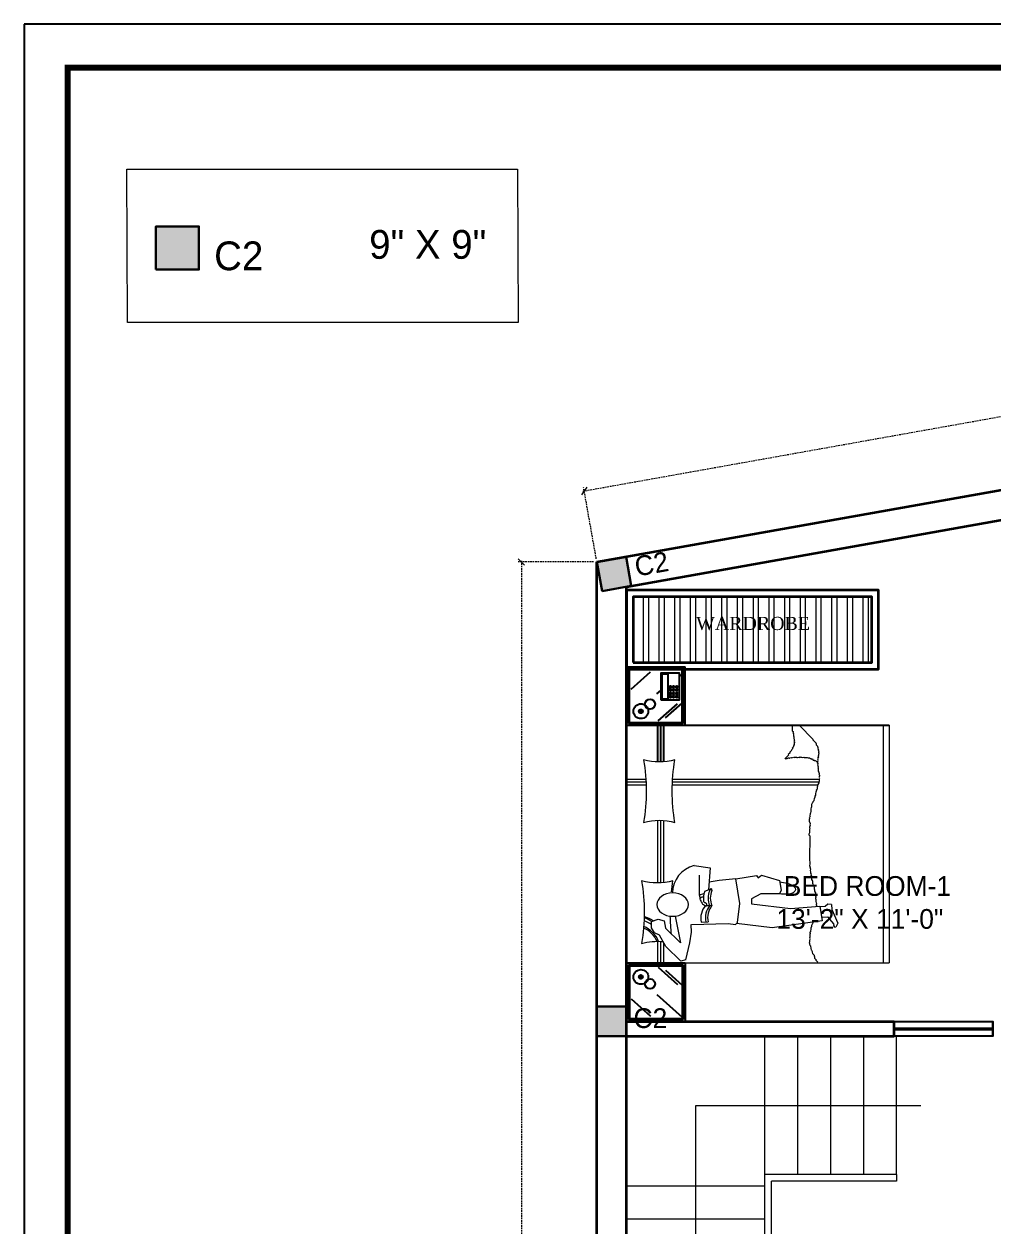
# Model space of a CAD drawing. Header units: millimetres. Extents: x -6808 to 215771, y -89660 to -16303.
# Drawn here: x 93280.7 to 93574.8, y -54042.7 to -53677.7 of the extents above; entities that cross this region are included whole.
import ezdxf

# ---------------------------------------------------------------- set-up
doc = ezdxf.new("R2010")
doc.units = ezdxf.units.MM
doc.header["$PDMODE"] = 35
doc.linetypes.add('ACAD_ISO10W100', pattern=[18, 12, -3, 0, -3])
doc.linetypes.add('DASHED', pattern=[0.75, 0.5, -0.25])
doc.layers.get('0').update_dxf_attribs({"color": 8})
for name, color, linetype, lineweight in [('A- FUR', 34, 'Continuous', 0), ('col.center', 5, 'ACAD_ISO10W100', 15), ('column', 5, 'Continuous', 30), ('dim2', 6, 'Continuous', 20), ('FURNITURE 2', 33, 'Continuous', 25), ('furnitures', 12, 'Continuous', 13), ('STAIR', 252, 'Continuous', 15), ('text', 7, 'Continuous', 25), ('wall', 7, 'Continuous', 35)]:
    doc.layers.add(name, color=color, linetype=linetype, lineweight=lineweight)
doc.layers.add('AR.furniture', color=7, linetype='Continuous', lineweight=35, true_color=0x009e9e)
doc.layers.add('furniture', color=7, linetype='Continuous', lineweight=5, true_color=0xe57b2a)
doc.layers.add('FORMAT', color=7, linetype='Continuous')
doc.layers.add('WIN', color=5, linetype='Continuous')
doc.styles.add('cdim', font='arial.ttf')
doc.styles.add('SAJ', font='eurr____.ttf')
doc.styles.get("Standard").update_dxf_attribs({"font": 'times.ttf'})
doc.dimstyles.new('SAJ', dxfattribs={"dimtxt": 5, "dimasz": 2, "dimexe": 1, "dimexo": 1, "dimgap": 0.09375, "dimtad": 0, "dimdec": 1, "dimzin": 0, "dimdsep": 46, "dimlunit": 4, "dimtxsty": 'SAJ', "dimblk": 'OBLIQUE', "dimcen": 0.125, "dimdle": 0.375, "dimadec": 0, "dimazin": 0, "dimtfac": 1, "dimtdec": 1, "dimtofl": 0, "dimtmove": 0, "dimatfit": 3, "dimldrblk": 'OBLIQUE', "dimfxl": 1, "dimtolj": 1, "dimtzin": 0, "dimlwd": 5, "dimlwe": 5, "dimarcsym": 1})

# ---------------------------------------------------------------- blocks, each defined once
blk = doc.blocks.new('_Oblique')
at = {"color": 0, "linetype": 'ByBlock', "lineweight": -2}
blk.add_line((-0.5, -0.5), (0.5, 0.5), dxfattribs=at)
blk = doc.blocks.new('*D2164')
at = {"layer": 'Defpoints', "color": 0, "transparency": 16777216}
for p in [(93454.59, -53841.1), (93431.66, -54321.1), (93454.59, -54321.1)]:
    blk.add_point(p, dxfattribs=at)
at = {"layer": 'dim2', "color": 0, "linetype": 'DASHED', "lineweight": 5, "transparency": 16777216}
for p, q in [((93453.59, -53841.1), (93430.66, -53841.1)), ((93431.66, -53840.72), (93431.66, -54072.13)), ((93431.66, -54321.47), (93431.66, -54090.07)), ((93453.59, -54321.1), (93430.66, -54321.1))]:
    blk.add_line(p, q, dxfattribs=at)
at = {"layer": 'dim2', "color": 0, "lineweight": 5, "transparency": 16777216, "xscale": 2, "yscale": 2, "zscale": 2}
for p, rotation in [((93431.66, -53841.1), 90), ((93431.66, -54321.1), 270)]:
    blk.add_blockref('_Oblique', p, dxfattribs=dict(at, rotation=rotation))
at = {"layer": 'dim2', "color": 0, "transparency": 16777216, "insert": (93431.66, -54081.1), "char_height": 12, "attachment_point": 5, "rotation": 90, "style": 'SAJ'}
blk.add_mtext("\\A1;40'", dxfattribs=at)
blk = doc.blocks.new('A$C1A9968DB')
at = {"layer": 'furniture', "ltscale": 0.5}
for p, q in [((6.88, 47.34), (7.52, 48.64)), ((7.52, 48.64), (8.85, 49.47)), ((8.85, 49.47), (10.51, 49.47)), ((10.51, 49.47), (11.12, 47.7)), ((3.85, 45.67), (0, 41.68)), ((3.85, 45.67), (6.88, 47.34)), ((8.7, 45.77), (4.85, 41.78)), ((10.65, 46.11), (8.7, 45.77)), ((11.12, 47.7), (10.65, 46.11)), ((0.3, 40.35), (0, 41.68)), ((11.92, 43.21), (4.85, 41.78)), ((0.3, 40.35), (4.88, 39.32)), ((4.88, 39.32), (7.7, 38.87)), ((7.7, 38.87), (9.68, 38.93)), ((9.68, 38.87), (9.98, 29.12)), ((10.35, 36.28), (10.42, 34.45)), ((14.76, 35.19), (14.68, 35.04)), ((14.84, 35.35), (14.76, 35.19)), ((14.99, 35.58), (14.84, 35.5)), ((14.84, 35.5), (14.84, 35.35)), ((15.07, 35.74), (14.99, 35.58)), ((15.15, 35.89), (15.07, 35.74)), ((15.3, 35.97), (15.15, 35.89)), ((15.46, 36.12), (15.3, 35.97)), ((15.3, 35.04), (15.46, 35.12)), ((15.61, 36.12), (15.46, 36.12)), ((15.46, 35.27), (15.54, 35.43)), ((15.46, 35.12), (15.46, 35.27)), ((15.54, 36.05), (15.69, 36.2)), ((15.54, 35.43), (15.69, 35.5)), ((15.69, 36.2), (15.85, 36.28)), ((15.69, 35.5), (15.81, 35.62)), ((15.85, 36.28), (16, 36.28)), ((16, 36.28), (16.31, 36.43)), ((16.31, 36.43), (16.47, 36.51)), ((16.47, 36.51), (16.62, 36.51)), ((17.56, 36.8), (16.62, 36.51)), ((16.7, 36.43), (16.66, 36.52)), ((16.86, 36.28), (16.7, 36.43)), ((16.93, 36.12), (16.86, 36.28)), ((16.93, 35.81), (16.93, 36.12)), ((17, 35.68), (16.93, 35.81)), ((22.85, 36.8), (17.56, 36.8)), ((17.59, 36.81), (17.95, 35.51)), ((18.54, 35.29), (19.19, 33.72)), ((25.34, 38.15), (24.78, 33.85)), ((14.68, 35.04), (14.68, 34.88)), ((14.68, 34.88), (14.84, 34.81)), ((14.74, 34.85), (14.72, 34.01)), ((14.72, 34.01), (14.72, 33.42)), ((14.84, 34.81), (15.15, 34.81)), ((15.15, 34.81), (15.3, 34.88)), ((15.3, 34.88), (15.3, 35.04)), ((18.71, 34.01), (19.34, 33.64)), ((19.34, 33.64), (18.71, 33.42)), ((24.78, 33.85), (18.92, 34.36)), ((21.37, 31.48), (20.95, 34.19)), ((9.98, 29.12), (9.68, 27.2)), ((21.82, 27.05), (21.37, 31.48)), ((8.8, 17.45), (10, 26.89)), ((9.68, 27.2), (10.28, 26.61)), ((10.28, 26.61), (15.31, 26.02)), ((15.31, 26.02), (21.82, 27.05)), ((21.82, 27.05), (22.71, 21.58)), ((15.16, 22.91), (13.98, 12.57)), ((16.49, 22.91), (15.16, 22.91)), ((17.82, 20.4), (16.49, 22.91)), ((17.82, 15.52), (17.82, 20.4)), ((22.85, 20.25), (21.37, 15.52)), ((22.71, 21.58), (22.11, 21.14)), ((22.11, 21.14), (22.85, 20.25)), ((10.72, 4.14), (8.8, 17.45)), ((18.86, 15.08), (17.82, 15.52)), ((21.37, 15.52), (18.86, 15.08)), ((13.98, 12.57), (14.57, 4.74)), ((14.57, 4.74), (10.72, 4.14)), ((11.67, 4.29), (11.71, 2.78)), ((14.48, 4.72), (14.56, 3.39)), ((14.56, 3.39), (15.16, 2.64)), ((10.1, 0), (9, 0.54)), ((9.89, 1.11), (9.14, 0.96)), ((11.71, 2.78), (9.89, 1.11)), ((13.73, 1.58), (10.1, 0)), ((15.05, 1.65), (13.73, 1.58)), ((15.16, 2.64), (15.13, 1.68))]:
    blk.add_line(p, q, dxfattribs=at)
blk.add_lwpolyline([(9, 0.54), (8.93, 0.92), (9.51, 1.04)], dxfattribs=at)
for centre, radius, start, end in [((18.06, 36.38), 7.5, 13.6872, 89.7043), ((11.38, 31.16), 5.23, 49.9003, 101.4337), ((11.46, 29.92), 5.23, 51.462, 101.4337), ((16.64, 31.03), 4.67, 65.9134, 100.1371), ((11.46, 29.33), 5.23, 51.462, 101.4337), ((16.71, 29.78), 4.67, 64.6865, 115.3135), ((16.71, 29.19), 4.67, 64.6865, 115.3135)]:
    blk.add_arc(centre, radius, start, end, dxfattribs=at)
at = {"layer": 'furniture', "ltscale": 0.5, "extrusion": (1.33e-14, -5.24506e-16, -1)}
blk.add_ellipse((14.99, 43.85), major_axis=(0, -4.19), ratio=0.740098, start_param=4.712389, end_param=10.995574, dxfattribs=at)
at = {"layer": 'furniture', "ltscale": 0.5, "extrusion": (1.32939e-14, -5.4405e-16, -1)}
blk.add_ellipse((19.38, 14.94), major_axis=(-0.51, -3.71), ratio=0.422098, start_param=4.512692, end_param=7.948784, dxfattribs=at)
blk = doc.blocks.new('*X398')
at = {"color": 0}
for p, q in [((221.847, 124.188), (221.861, 124.202)), ((221.847, 124.193), (221.855, 124.202)), ((221.847, 124.178), (221.857, 124.188)), ((221.847, 124.172), (221.857, 124.182)), ((221.847, 124.162), (221.857, 124.172)), ((221.847, 124.156), (221.857, 124.166)), ((221.847, 124.146), (221.857, 124.156)), ((221.847, 124.14), (221.857, 124.15)), ((221.847, 124.13), (221.857, 124.14)), ((221.847, 124.125), (221.857, 124.135)), ((221.847, 124.114), (221.857, 124.124)), ((221.847, 124.109), (221.857, 124.119)), ((221.847, 124.098), (221.857, 124.108)), ((221.847, 124.093), (221.857, 124.103)), ((221.861, 124.192), (221.871, 124.202)), ((221.867, 124.192), (221.877, 124.202)), ((221.877, 124.192), (221.887, 124.202)), ((221.883, 124.192), (221.893, 124.202)), ((221.893, 124.192), (221.903, 124.202)), ((221.898, 124.192), (221.908, 124.202)), ((221.909, 124.192), (221.919, 124.202)), ((221.914, 124.192), (221.924, 124.202)), ((221.925, 124.192), (221.935, 124.202)), ((221.93, 124.192), (221.94, 124.202)), ((221.941, 124.192), (221.951, 124.202)), ((221.946, 124.192), (221.956, 124.202)), ((221.957, 124.192), (221.967, 124.202)), ((221.962, 124.192), (221.972, 124.202)), ((221.973, 124.192), (221.983, 124.202)), ((221.978, 124.192), (221.988, 124.202)), ((221.989, 124.192), (221.999, 124.202)), ((221.994, 124.192), (222.004, 124.202)), ((222.005, 124.192), (222.015, 124.202)), ((222.01, 124.192), (222.02, 124.202)), ((222.02, 124.192), (222.03, 124.202)), ((222.026, 124.192), (222.036, 124.202)), ((222.036, 124.192), (222.046, 124.202)), ((222.042, 124.192), (222.052, 124.202)), ((222.052, 124.192), (222.062, 124.202)), ((222.058, 124.192), (222.068, 124.202)), ((222.068, 124.192), (222.078, 124.202)), ((222.073, 124.192), (222.083, 124.202)), ((222.084, 124.192), (222.094, 124.202)), ((222.089, 124.192), (222.099, 124.202)), ((222.1, 124.192), (222.11, 124.202)), ((222.105, 124.192), (222.115, 124.202)), ((222.116, 124.192), (222.126, 124.202)), ((222.121, 124.192), (222.131, 124.202)), ((222.132, 124.192), (222.142, 124.202)), ((222.137, 124.192), (222.147, 124.202)), ((222.148, 124.192), (222.158, 124.202)), ((222.153, 124.192), (222.163, 124.202)), ((222.164, 124.192), (222.174, 124.202)), ((222.169, 124.192), (222.179, 124.202)), ((222.18, 124.192), (222.19, 124.202)), ((222.185, 124.192), (222.195, 124.202)), ((222.195, 124.192), (222.205, 124.202)), ((222.201, 124.192), (222.211, 124.202)), ((222.211, 124.192), (222.221, 124.202)), ((222.217, 124.192), (222.227, 124.202)), ((222.227, 124.192), (222.237, 124.202)), ((222.233, 124.192), (222.243, 124.202)), ((222.243, 124.192), (222.253, 124.202)), ((222.248, 124.192), (222.258, 124.202)), ((222.259, 124.192), (222.269, 124.202)), ((222.264, 124.192), (222.274, 124.202)), ((222.275, 124.192), (222.285, 124.202)), ((222.28, 124.192), (222.29, 124.202)), ((222.291, 124.192), (222.301, 124.202)), ((222.296, 124.192), (222.306, 124.202)), ((222.307, 124.192), (222.317, 124.202)), ((222.312, 124.192), (222.322, 124.202)), ((222.323, 124.192), (222.333, 124.202)), ((222.328, 124.192), (222.338, 124.202)), ((222.339, 124.192), (222.349, 124.202)), ((222.344, 124.192), (222.354, 124.202)), ((222.355, 124.192), (222.365, 124.202)), ((222.36, 124.192), (222.37, 124.202)), ((222.37, 124.192), (222.38, 124.202)), ((222.376, 124.192), (222.386, 124.202)), ((222.386, 124.192), (222.396, 124.202)), ((222.392, 124.192), (222.402, 124.202)), ((222.397, 124.187), (222.407, 124.197)), ((222.397, 124.181), (222.407, 124.191)), ((222.397, 124.171), (222.407, 124.181)), ((222.397, 124.165), (222.407, 124.175)), ((222.397, 124.155), (222.407, 124.165)), ((222.397, 124.149), (222.407, 124.159)), ((222.397, 124.139), (222.407, 124.149)), ((222.397, 124.134), (222.407, 124.144)), ((222.397, 124.123), (222.407, 124.133)), ((222.397, 124.118), (222.407, 124.128)), ((222.397, 124.107), (222.407, 124.117)), ((222.397, 124.102), (222.407, 124.112)), ((222.397, 124.091), (222.407, 124.101)), ((221.847, 124.082), (221.857, 124.092)), ((221.847, 124.077), (221.857, 124.087)), ((221.847, 124.066), (221.857, 124.076)), ((221.847, 124.061), (221.857, 124.071)), ((221.847, 124.05), (221.857, 124.06)), ((221.847, 124.045), (221.857, 124.055)), ((221.847, 124.034), (221.857, 124.044)), ((221.847, 124.029), (221.857, 124.039)), ((221.847, 124.018), (221.857, 124.028)), ((221.847, 124.013), (221.857, 124.023)), ((221.847, 124.003), (221.857, 124.013)), ((221.847, 123.997), (221.857, 124.007)), ((221.847, 123.987), (221.857, 123.997)), ((221.847, 123.981), (221.857, 123.991)), ((221.847, 123.971), (221.857, 123.981)), ((221.847, 123.965), (221.857, 123.975)), ((222.397, 124.086), (222.407, 124.096)), ((222.397, 124.075), (222.407, 124.085)), ((222.397, 124.07), (222.407, 124.08)), ((222.397, 124.059), (222.407, 124.069)), ((222.397, 124.054), (222.407, 124.064)), ((222.397, 124.043), (222.407, 124.053)), ((222.397, 124.038), (222.407, 124.048)), ((222.397, 124.028), (222.407, 124.038)), ((222.397, 124.022), (222.407, 124.032)), ((222.397, 124.012), (222.407, 124.022)), ((222.397, 124.006), (222.407, 124.016)), ((222.397, 123.996), (222.407, 124.006)), ((222.397, 123.99), (222.407, 124)), ((222.397, 123.98), (222.407, 123.99)), ((222.397, 123.974), (222.407, 123.984)), ((222.397, 123.964), (222.407, 123.974)), ((221.847, 123.955), (221.857, 123.965)), ((221.847, 123.949), (221.857, 123.959)), ((221.847, 123.939), (221.857, 123.949)), ((221.847, 123.934), (221.857, 123.944)), ((221.847, 123.923), (221.857, 123.933)), ((221.847, 123.918), (221.857, 123.928)), ((221.847, 123.907), (221.857, 123.917)), ((221.847, 123.902), (221.857, 123.912)), ((221.847, 123.891), (221.857, 123.901)), ((221.847, 123.886), (221.857, 123.896)), ((221.847, 123.875), (221.857, 123.885)), ((221.847, 123.87), (221.857, 123.88)), ((221.847, 123.859), (221.857, 123.869)), ((221.847, 123.854), (221.857, 123.864)), ((221.847, 123.843), (221.857, 123.853)), ((222.397, 123.959), (222.407, 123.969)), ((222.397, 123.948), (222.407, 123.958)), ((222.397, 123.943), (222.407, 123.953)), ((222.397, 123.932), (222.407, 123.942)), ((222.397, 123.927), (222.407, 123.937)), ((222.397, 123.916), (222.407, 123.926)), ((222.397, 123.911), (222.407, 123.921)), ((222.397, 123.9), (222.407, 123.91)), ((222.397, 123.895), (222.407, 123.905)), ((222.397, 123.884), (222.407, 123.894)), ((222.397, 123.879), (222.407, 123.889)), ((222.397, 123.868), (222.407, 123.878)), ((222.397, 123.863), (222.407, 123.873)), ((222.397, 123.852), (222.407, 123.862)), ((222.397, 123.847), (222.407, 123.857)), ((221.847, 123.838), (221.857, 123.848)), ((221.847, 123.828), (221.857, 123.838)), ((221.847, 123.822), (221.857, 123.832)), ((221.847, 123.812), (221.857, 123.822)), ((221.847, 123.806), (221.857, 123.816)), ((221.847, 123.796), (221.857, 123.806)), ((221.847, 123.79), (221.857, 123.8)), ((221.847, 123.78), (221.857, 123.79)), ((221.847, 123.774), (221.857, 123.784)), ((221.847, 123.764), (221.857, 123.774)), ((221.847, 123.759), (221.857, 123.769)), ((221.847, 123.748), (221.857, 123.758)), ((221.847, 123.743), (221.857, 123.753)), ((221.847, 123.732), (221.857, 123.742)), ((221.847, 123.727), (221.857, 123.737)), ((222.397, 123.837), (222.407, 123.847)), ((222.397, 123.831), (222.407, 123.841)), ((222.397, 123.821), (222.407, 123.831)), ((222.397, 123.815), (222.407, 123.825)), ((222.397, 123.805), (222.407, 123.815)), ((222.397, 123.799), (222.407, 123.809)), ((222.397, 123.789), (222.407, 123.799)), ((222.397, 123.784), (222.407, 123.794)), ((222.397, 123.773), (222.407, 123.783)), ((222.397, 123.768), (222.407, 123.778)), ((222.397, 123.757), (222.407, 123.767)), ((222.397, 123.752), (222.407, 123.762)), ((222.397, 123.741), (222.407, 123.751)), ((222.397, 123.736), (222.407, 123.746)), ((222.397, 123.725), (222.407, 123.735)), ((222.397, 123.72), (222.407, 123.73)), ((221.847, 123.716), (221.857, 123.726)), ((221.847, 123.711), (221.857, 123.721)), ((221.847, 123.7), (221.857, 123.71)), ((221.847, 123.695), (221.857, 123.705)), ((221.847, 123.684), (221.857, 123.694)), ((221.847, 123.679), (221.857, 123.689)), ((221.847, 123.668), (221.857, 123.678)), ((221.847, 123.663), (221.857, 123.673)), ((221.847, 123.653), (221.857, 123.663)), ((221.847, 123.647), (221.857, 123.657)), ((221.852, 123.642), (221.862, 123.652)), ((221.858, 123.642), (221.868, 123.652)), ((221.868, 123.642), (221.878, 123.652)), ((221.873, 123.642), (221.883, 123.652)), ((221.884, 123.642), (221.894, 123.652)), ((221.889, 123.642), (221.899, 123.652)), ((221.9, 123.642), (221.91, 123.652)), ((221.905, 123.642), (221.915, 123.652)), ((221.916, 123.642), (221.926, 123.652)), ((221.921, 123.642), (221.931, 123.652)), ((221.932, 123.642), (221.942, 123.652)), ((221.937, 123.642), (221.947, 123.652)), ((221.948, 123.642), (221.958, 123.652)), ((221.953, 123.642), (221.963, 123.652)), ((221.964, 123.642), (221.974, 123.652)), ((221.969, 123.642), (221.979, 123.652)), ((221.98, 123.642), (221.99, 123.652)), ((221.985, 123.642), (221.995, 123.652)), ((221.995, 123.642), (222.005, 123.652)), ((222.001, 123.642), (222.011, 123.652)), ((222.011, 123.642), (222.021, 123.652)), ((222.017, 123.642), (222.027, 123.652)), ((222.027, 123.642), (222.037, 123.652)), ((222.033, 123.642), (222.043, 123.652)), ((222.043, 123.642), (222.053, 123.652)), ((222.048, 123.642), (222.058, 123.652)), ((222.059, 123.642), (222.069, 123.652)), ((222.064, 123.642), (222.074, 123.652)), ((222.075, 123.642), (222.085, 123.652)), ((222.08, 123.642), (222.09, 123.652)), ((222.091, 123.642), (222.101, 123.652)), ((222.096, 123.642), (222.106, 123.652)), ((222.107, 123.642), (222.117, 123.652)), ((222.112, 123.642), (222.122, 123.652)), ((222.123, 123.642), (222.133, 123.652)), ((222.128, 123.642), (222.138, 123.652)), ((222.139, 123.642), (222.149, 123.652)), ((222.144, 123.642), (222.154, 123.652)), ((222.155, 123.642), (222.165, 123.652)), ((222.16, 123.642), (222.17, 123.652)), ((222.17, 123.642), (222.18, 123.652)), ((222.176, 123.642), (222.186, 123.652)), ((222.186, 123.642), (222.196, 123.652)), ((222.192, 123.642), (222.202, 123.652)), ((222.202, 123.642), (222.212, 123.652)), ((222.208, 123.642), (222.218, 123.652)), ((222.218, 123.642), (222.228, 123.652)), ((222.223, 123.642), (222.233, 123.652)), ((222.234, 123.642), (222.244, 123.652)), ((222.239, 123.642), (222.249, 123.652)), ((222.25, 123.642), (222.26, 123.652)), ((222.255, 123.642), (222.265, 123.652)), ((222.266, 123.642), (222.276, 123.652)), ((222.271, 123.642), (222.281, 123.652)), ((222.282, 123.642), (222.292, 123.652)), ((222.287, 123.642), (222.297, 123.652)), ((222.298, 123.642), (222.308, 123.652)), ((222.303, 123.642), (222.313, 123.652)), ((222.314, 123.642), (222.324, 123.652)), ((222.319, 123.642), (222.329, 123.652)), ((222.33, 123.642), (222.34, 123.652)), ((222.335, 123.642), (222.345, 123.652)), ((222.345, 123.642), (222.355, 123.652)), ((222.351, 123.642), (222.361, 123.652)), ((222.361, 123.642), (222.371, 123.652)), ((222.367, 123.642), (222.377, 123.652)), ((222.377, 123.642), (222.387, 123.652)), ((222.383, 123.642), (222.393, 123.652)), ((222.393, 123.642), (222.407, 123.656)), ((222.397, 123.709), (222.407, 123.719)), ((222.397, 123.704), (222.407, 123.714)), ((222.397, 123.693), (222.407, 123.703)), ((222.397, 123.688), (222.407, 123.698)), ((222.397, 123.677), (222.407, 123.687)), ((222.397, 123.672), (222.407, 123.682)), ((222.397, 123.662), (222.407, 123.672)), ((222.397, 123.656), (222.407, 123.666)), ((222.398, 123.642), (222.407, 123.65))]:
    blk.add_line(p, q, dxfattribs=at)
blk = doc.blocks.new('M_DFURN_LEM_3D TELEPHONE_P')
at = {"color": 0, "linetype": 'ByBlock', "lineweight": -2}
for points in [[(0.25, -0.0875), (0.25, 0.0875), (0, 0.0875), (0, -0.0875)], [(0.24, -0.0175), (0.01, -0.0175), (0.01, -0.0775), (0.24, -0.0775)]]:
    blk.add_lwpolyline(points, close=True, dxfattribs=at)
for centre in [(0.13, 0.0625), (0.13, 0.0325), (0.13, 0.0025), (0.16, 0.0625), (0.16, 0.0325), (0.16, 0.0025), (0.19, 0.0625), (0.19, 0.0325), (0.19, 0.0025), (0.22, 0.0625), (0.22, 0.0325), (0.22, 0.0025)]:
    blk.add_circle(centre, 0.01, dxfattribs=at)
at = {"layer": 'Defpoints', "color": 0, "linetype": 'ByBlock', "lineweight": -2}
blk.add_point((0.25, 0), dxfattribs=at)
blk = doc.blocks.new('ertergrgr')
at = {"layer": 'furnitures', "color": 27, "ltscale": 50}
for p, q in [((-766411.4, 424368.94), (-766482.81, 424368.94)), ((-766482.81, 424290.02), (-766482.81, 424368.94)), ((-766411.4, 424367.15), (-766482.81, 424367.15)), ((-766428.28, 424347.89), (-766428.4, 424347.76)), ((-766427.54, 424347.89), (-766428.28, 424347.89)), ((-766427.41, 424348.01), (-766427.54, 424347.89)), ((-766427.54, 424303.86), (-766427.54, 424347.89)), ((-766426.79, 424347.89), (-766427.04, 424347.89)), ((-766426.67, 424348.01), (-766426.79, 424347.89)), ((-766426.42, 424348.01), (-766426.67, 424348.01)), ((-766426.17, 424347.76), (-766426.42, 424348.01)), ((-766425.8, 424347.89), (-766426.05, 424347.89)), ((-766425.68, 424347.76), (-766425.8, 424347.89)), ((-766419.97, 424347.76), (-766419.85, 424347.89)), ((-766419.85, 424347.89), (-766419.72, 424347.76)), ((-766419.48, 424347.76), (-766419.35, 424347.89)), ((-766419.35, 424347.89), (-766419.23, 424347.76)), ((-766482.61, 424347.54), (-766482.73, 424347.42)), ((-766482.73, 424346.79), (-766482.73, 424346.79)), ((-766481.98, 424346.9), (-766482.6, 424347.52)), ((-766481.73, 424346.9), (-766481.98, 424346.9)), ((-766481.38, 424346.54), (-766481.75, 424346.92)), ((-766480.87, 424346.53), (-766481.36, 424346.53)), ((-766480.76, 424346.39), (-766480.88, 424346.51)), ((-766480.51, 424346.39), (-766480.76, 424346.39)), ((-766480.01, 424345.89), (-766480.51, 424346.39)), ((-766479.64, 424345.77), (-766480.01, 424345.89)), ((-766479.39, 424345.77), (-766479.64, 424345.77)), ((-766479.02, 424345.64), (-766479.39, 424345.77)), ((-766478.9, 424345.52), (-766479.02, 424345.64)), ((-766478.53, 424345.4), (-766478.9, 424345.52)), ((-766478.28, 424345.4), (-766478.53, 424345.4)), ((-766477.91, 424345.27), (-766478.28, 424345.4)), ((-766477.66, 424345.27), (-766477.91, 424345.27)), ((-766477.53, 424345.15), (-766477.66, 424345.27)), ((-766477.16, 424345.02), (-766477.53, 424345.15)), ((-766477.04, 424345.15), (-766477.16, 424345.02)), ((-766476.79, 424344.9), (-766477.04, 424345.15)), ((-766476.42, 424345.02), (-766476.79, 424344.9)), ((-766476.17, 424345.02), (-766476.42, 424345.02)), ((-766475.55, 424345.15), (-766476.17, 424345.02)), ((-766475.43, 424345.02), (-766475.55, 424345.15)), ((-766475.05, 424345.15), (-766475.43, 424345.02)), ((-766474.31, 424345.15), (-766475.05, 424345.15)), ((-766474.06, 424345.15), (-766474.31, 424345.15)), ((-766473.94, 424345.27), (-766474.06, 424345.15)), ((-766473.81, 424345.15), (-766473.94, 424345.27)), ((-766473.57, 424345.15), (-766473.81, 424345.15)), ((-766473.44, 424345.27), (-766473.57, 424345.15)), ((-766473.19, 424345.27), (-766473.44, 424345.27)), ((-766472.82, 424345.4), (-766473.19, 424345.27)), ((-766472.33, 424345.4), (-766472.82, 424345.4)), ((-766471.83, 424345.65), (-766472.33, 424345.4)), ((-766471.58, 424345.65), (-766471.83, 424345.65)), ((-766471.21, 424345.77), (-766471.58, 424345.65)), ((-766471.09, 424345.89), (-766471.21, 424345.77)), ((-766470.71, 424346.02), (-766471.09, 424345.89)), ((-766470.59, 424346.14), (-766470.71, 424346.02)), ((-766465.63, 424347.13), (-766465.88, 424346.89)), ((-766465.38, 424347.13), (-766465.63, 424347.13)), ((-766465.26, 424347.01), (-766465.38, 424347.13)), ((-766464.89, 424347.13), (-766465.26, 424347.01)), ((-766464.76, 424347.01), (-766464.89, 424347.13)), ((-766464.39, 424346.89), (-766464.76, 424347.01)), ((-766463.65, 424346.89), (-766464.39, 424346.89)), ((-766463.52, 424346.76), (-766463.65, 424346.89)), ((-766463.27, 424346.76), (-766463.52, 424346.76)), ((-766463.15, 424346.89), (-766463.27, 424346.76)), ((-766462.9, 424346.89), (-766463.15, 424346.89)), ((-766462.78, 424346.76), (-766462.9, 424346.89)), ((-766462.53, 424346.76), (-766462.78, 424346.76)), ((-766461.79, 424346.76), (-766462.53, 424346.76)), ((-766461.41, 424346.64), (-766461.79, 424346.76)), ((-766461.29, 424346.52), (-766461.41, 424346.64)), ((-766461.04, 424346.52), (-766461.29, 424346.52)), ((-766460.79, 424346.52), (-766461.04, 424346.52)), ((-766460.67, 424346.39), (-766460.79, 424346.52)), ((-766460.17, 424346.39), (-766460.67, 424346.39)), ((-766459.8, 424346.27), (-766460.17, 424346.39)), ((-766459.68, 424346.14), (-766459.8, 424346.27)), ((-766459.43, 424346.14), (-766459.68, 424346.14)), ((-766459.06, 424346.02), (-766459.43, 424346.14)), ((-766458.93, 424345.9), (-766459.06, 424346.02)), ((-766458.19, 424345.9), (-766458.93, 424345.9)), ((-766458.07, 424345.77), (-766458.19, 424345.9)), ((-766457.7, 424345.65), (-766458.07, 424345.77)), ((-766457.2, 424345.65), (-766457.7, 424345.65)), ((-766457.08, 424345.53), (-766457.2, 424345.65)), ((-766456.7, 424345.65), (-766457.08, 424345.53)), ((-766456.46, 424345.4), (-766456.7, 424345.65)), ((-766456.08, 424345.53), (-766456.46, 424345.4)), ((-766455.89, 424345.33), (-766456.14, 424345.58)), ((-766455.4, 424345.33), (-766455.89, 424345.33)), ((-766455.02, 424345.2), (-766455.4, 424345.33)), ((-766454.65, 424345.33), (-766455.02, 424345.2)), ((-766453.54, 424344.96), (-766454.65, 424345.33)), ((-766453.16, 424345.08), (-766453.54, 424344.96)), ((-766452.92, 424345.08), (-766453.16, 424345.08)), ((-766452.42, 424345.08), (-766452.92, 424345.08)), ((-766452.05, 424344.96), (-766452.42, 424345.08)), ((-766451.8, 424344.96), (-766452.05, 424344.96)), ((-766444.58, 424345.08), (-766451.8, 424344.96)), ((-766444.33, 424344.83), (-766444.58, 424345.08)), ((-766444.09, 424344.83), (-766444.33, 424344.83)), ((-766443.71, 424344.96), (-766444.09, 424344.83)), ((-766443.47, 424344.96), (-766443.71, 424344.96)), ((-766442.72, 424344.96), (-766443.47, 424344.96)), ((-766442.35, 424345.08), (-766442.72, 424344.96)), ((-766442.23, 424344.96), (-766442.35, 424345.08)), ((-766441.98, 424344.96), (-766442.23, 424344.96)), ((-766441.48, 424345.21), (-766441.98, 424344.96)), ((-766441.36, 424345.08), (-766441.48, 424345.21)), ((-766440.99, 424345.21), (-766441.36, 424345.08)), ((-766440.18, 424344.91), (-766440.93, 424345.16)), ((-766439.69, 424344.91), (-766440.18, 424344.91)), ((-766439.56, 424345.03), (-766439.69, 424344.91)), ((-766439.32, 424345.03), (-766439.56, 424345.03)), ((-766439.19, 424344.91), (-766439.32, 424345.03)), ((-766439.07, 424345.03), (-766439.19, 424344.91)), ((-766438.7, 424345.16), (-766439.07, 424345.03)), ((-766438.57, 424345.03), (-766438.7, 424345.16)), ((-766438.2, 424345.16), (-766438.57, 424345.03)), ((-766437.95, 424345.16), (-766438.2, 424345.16)), ((-766437.83, 424345.28), (-766437.95, 424345.16)), ((-766437.21, 424345.4), (-766437.83, 424345.28)), ((-766436.46, 424345.4), (-766437.21, 424345.4)), ((-766436.09, 424345.53), (-766436.46, 424345.4)), ((-766435.97, 424345.65), (-766436.09, 424345.53)), ((-766435.22, 424345.65), (-766435.97, 424345.65)), ((-766434.85, 424345.78), (-766435.22, 424345.65)), ((-766434.73, 424345.9), (-766434.85, 424345.78)), ((-766434.36, 424346.03), (-766434.73, 424345.9)), ((-766434.11, 424346.27), (-766434.36, 424346.03)), ((-766433.86, 424346.27), (-766434.11, 424346.27)), ((-766433.49, 424346.4), (-766433.86, 424346.27)), ((-766432.99, 424346.65), (-766433.49, 424346.4)), ((-766432.74, 424346.65), (-766432.99, 424346.65)), ((-766432.37, 424346.77), (-766432.74, 424346.65)), ((-766431.88, 424346.77), (-766432.37, 424346.77)), ((-766431.5, 424346.89), (-766431.88, 424346.77)), ((-766431.01, 424347.14), (-766431.5, 424346.89)), ((-766430.88, 424347.02), (-766431.01, 424347.14)), ((-766430.64, 424347.27), (-766430.88, 424347.02)), ((-766430.39, 424347.27), (-766430.64, 424347.27)), ((-766430.14, 424347.27), (-766430.39, 424347.27)), ((-766429.89, 424347.27), (-766430.14, 424347.27)), ((-766429.77, 424347.39), (-766429.89, 424347.27)), ((-766429.52, 424347.39), (-766429.77, 424347.39)), ((-766429.15, 424347.51), (-766429.52, 424347.39)), ((-766429.34, 424303.77), (-766429.34, 424347.45)), ((-766428.65, 424347.76), (-766429.15, 424347.51)), ((-766428.4, 424347.76), (-766428.65, 424347.76)), ((-766428.44, 424303.81), (-766428.44, 424347.76)), ((-766425.43, 424347.76), (-766425.68, 424347.76)), ((-766425.3, 424347.64), (-766425.43, 424347.76)), ((-766424.81, 424347.64), (-766425.3, 424347.64)), ((-766424.56, 424347.64), (-766424.81, 424347.64)), ((-766424.31, 424347.64), (-766424.56, 424347.64)), ((-766424.19, 424347.52), (-766424.31, 424347.64)), ((-766424.06, 424347.64), (-766424.19, 424347.52)), ((-766423.82, 424347.64), (-766424.06, 424347.64)), ((-766423.69, 424347.52), (-766423.82, 424347.64)), ((-766423.44, 424347.52), (-766423.69, 424347.52)), ((-766423.32, 424347.39), (-766423.44, 424347.52)), ((-766423.07, 424347.64), (-766423.32, 424347.39)), ((-766422.7, 424347.27), (-766423.07, 424347.64)), ((-766422.58, 424347.39), (-766422.45, 424347.52)), ((-766421.96, 424346.77), (-766422.58, 424347.39)), ((-766422.45, 424347.52), (-766422.2, 424347.52)), ((-766422.2, 424347.52), (-766422.08, 424347.64)), ((-766422.08, 424347.64), (-766421.96, 424347.52)), ((-766422.08, 424346.65), (-766421.96, 424346.77)), ((-766421.83, 424346.4), (-766422.08, 424346.65)), ((-766421.96, 424347.52), (-766421.83, 424347.64)), ((-766421.83, 424347.64), (-766421.71, 424347.52)), ((-766421.83, 424346.15), (-766421.83, 424346.4)), ((-766421.46, 424345.78), (-766421.83, 424346.15)), ((-766421.71, 424347.52), (-766421.58, 424347.64)), ((-766421.59, 424345.66), (-766421.46, 424345.78)), ((-766421.34, 424345.41), (-766421.59, 424345.66)), ((-766421.58, 424347.64), (-766421.46, 424347.52)), ((-766421.46, 424347.52), (-766421.34, 424347.64)), ((-766421.34, 424347.64), (-766421.21, 424347.52)), ((-766421.34, 424345.16), (-766421.34, 424345.41)), ((-766421.21, 424345.04), (-766421.34, 424345.16)), ((-766421.21, 424347.52), (-766420.96, 424347.76)), ((-766421.21, 424344.54), (-766421.21, 424345.04)), ((-766421.09, 424344.42), (-766421.21, 424344.54)), ((-766421.21, 424344.29), (-766421.09, 424344.42)), ((-766421.09, 424344.17), (-766421.21, 424344.29)), ((-766420.96, 424347.76), (-766420.84, 424347.64)), ((-766420.84, 424347.64), (-766420.72, 424347.76)), ((-766420.72, 424347.76), (-766420.59, 424347.64)), ((-766420.59, 424347.64), (-766420.47, 424347.76)), ((-766420.47, 424347.76), (-766419.97, 424347.76)), ((-766419.72, 424347.76), (-766419.48, 424347.76)), ((-766419.23, 424347.76), (-766418.98, 424347.76)), ((-766418.98, 424347.76), (-766418.86, 424347.64)), ((-766418.86, 424347.64), (-766418.73, 424347.76)), ((-766418.73, 424347.76), (-766418.48, 424347.52)), ((-766418.48, 424347.52), (-766418.36, 424347.64)), ((-766418.36, 424347.64), (-766418.11, 424347.64)), ((-766418.11, 424347.64), (-766417.99, 424347.52)), ((-766417.99, 424347.52), (-766417.74, 424347.52)), ((-766417.74, 424347.52), (-766417.37, 424347.15)), ((-766417.37, 424347.15), (-766417.12, 424347.15)), ((-766417.12, 424347.15), (-766417, 424347.02)), ((-766417, 424347.02), (-766416.87, 424347.15)), ((-766416.87, 424347.15), (-766415.88, 424346.15)), ((-766415.88, 424346.15), (-766415.63, 424346.15)), ((-766415.63, 424346.15), (-766411.4, 424341.92)), ((-766421.09, 424343.92), (-766421.09, 424344.17)), ((-766421.09, 424343.42), (-766421.09, 424343.92)), ((-766420.97, 424343.3), (-766421.09, 424343.42)), ((-766421.09, 424342.93), (-766420.97, 424343.3)), ((-766420.97, 424342.56), (-766421.09, 424342.93)), ((-766421.09, 424341.94), (-766420.84, 424342.18)), ((-766420.97, 424341.81), (-766421.09, 424341.94)), ((-766421.09, 424341.44), (-766420.97, 424341.81)), ((-766421.09, 424341.19), (-766421.09, 424341.44)), ((-766420.97, 424341.07), (-766421.09, 424341.19)), ((-766420.97, 424342.31), (-766420.97, 424342.56)), ((-766420.84, 424342.18), (-766420.97, 424342.31)), ((-766420.97, 424340.57), (-766420.97, 424341.07)), ((-766420.35, 424338.71), (-766421.46, 424337.6)), ((-766421.46, 424338.34), (-766421.22, 424338.59)), ((-766421.34, 424338.22), (-766421.46, 424338.34)), ((-766421.46, 424337.84), (-766421.34, 424337.97)), ((-766421.34, 424337.72), (-766421.46, 424337.84)), ((-766421.46, 424337.6), (-766421.34, 424337.72)), ((-766421.34, 424338.96), (-766421.22, 424339.08)), ((-766421.22, 424338.84), (-766421.34, 424338.96)), ((-766421.34, 424337.97), (-766421.34, 424338.22)), ((-766421.22, 424338.59), (-766421.22, 424338.84)), ((-766421.21, 424339.58), (-766420.97, 424340.32)), ((-766421.09, 424339.46), (-766421.21, 424339.58)), ((-766421.22, 424339.08), (-766421.09, 424339.46)), ((-766421.09, 424340.45), (-766420.97, 424340.57)), ((-766420.97, 424340.32), (-766421.09, 424340.45)), ((-766420.22, 424338.59), (-766420.35, 424338.71)), ((-766419.73, 424339.09), (-766420.22, 424338.59)), ((-766419.48, 424339.09), (-766419.73, 424339.09)), ((-766418.86, 424339.71), (-766419.48, 424339.09)), ((-766418.73, 424339.58), (-766418.86, 424339.71)), ((-766418.36, 424339.95), (-766418.73, 424339.58)), ((-766418.24, 424339.83), (-766418.36, 424339.95)), ((-766417.87, 424340.2), (-766418.24, 424339.83)), ((-766417.74, 424340.08), (-766417.87, 424340.2)), ((-766417.49, 424340.33), (-766417.74, 424340.08)), ((-766417.25, 424340.33), (-766417.49, 424340.33)), ((-766417.12, 424340.45), (-766417.25, 424340.33)), ((-766417, 424340.33), (-766417.12, 424340.45)), ((-766416.87, 424340.45), (-766417, 424340.33)), ((-766416.75, 424340.33), (-766416.87, 424340.45)), ((-766416.63, 424340.45), (-766416.75, 424340.33)), ((-766416.38, 424340.45), (-766416.63, 424340.45)), ((-766416.25, 424340.33), (-766416.38, 424340.45)), ((-766415.88, 424340.45), (-766416.25, 424340.33)), ((-766415.76, 424340.33), (-766415.88, 424340.45)), ((-766415.63, 424340.45), (-766415.76, 424340.33)), ((-766415.51, 424340.33), (-766415.63, 424340.45)), ((-766415.26, 424340.33), (-766415.51, 424340.33)), ((-766414.77, 424340.33), (-766415.26, 424340.33)), ((-766414.64, 424340.2), (-766414.77, 424340.33)), ((-766414.4, 424340.2), (-766414.64, 424340.2)), ((-766414.27, 424340.33), (-766414.4, 424340.2)), ((-766414.15, 424340.2), (-766414.27, 424340.33)), ((-766413.9, 424340.2), (-766414.15, 424340.2)), ((-766413.65, 424339.95), (-766413.9, 424340.2)), ((-766413.53, 424340.08), (-766413.65, 424339.95)), ((-766413.28, 424340.08), (-766413.53, 424340.08)), ((-766413.03, 424339.83), (-766413.28, 424340.08)), ((-766412.78, 424339.83), (-766413.03, 424339.83)), ((-766411.4, 424339.83), (-766412.78, 424339.83)), ((-766476.71, 424301.14), (-766482.81, 424301.14)), ((-766439.99, 424301.14), (-766458.68, 424301.14)), ((-766476.37, 424300.24), (-766482.81, 424300.24)), ((-766476.34, 424299.35), (-766482.81, 424299.35)), ((-766439.95, 424299.35), (-766458.78, 424299.35)), ((-766439.95, 424300.24), (-766458.75, 424300.24)), ((-766429.34, 424290.02), (-766429.34, 424295.92)), ((-766428.44, 424290.02), (-766428.44, 424295.88)), ((-766427.54, 424290.02), (-766427.54, 424295.83))]:
    blk.add_line(p, q, dxfattribs=at)
at = {"layer": 'furnitures', "color": 27, "lineweight": 25}
for p, q in [((-766411.4, 424290.02), (-766411.4, 424368.94)), ((-766500.42, 424290.02), (-766500.42, 424307.63)), ((-766482.81, 424307.63), (-766500.42, 424307.63)), ((-766483.4, 424307.04), (-766499.84, 424307.04)), ((-766499.84, 424290.61), (-766499.84, 424307.04)), ((-766483.69, 424306.75), (-766499.54, 424306.75)), ((-766499.54, 424290.9), (-766499.54, 424306.75)), ((-766492.29, 424299.13), (-766499.1, 424306.75)), ((-766485.04, 424301.76), (-766489.49, 424306.75)), ((-766484.11, 424299.54), (-766489.29, 424305.33)), ((-766483.69, 424290.9), (-766483.69, 424306.75)), ((-766483.4, 424290.61), (-766483.4, 424307.04)), ((-766482.81, 424290.02), (-766482.81, 424307.63)), ((-766411.4, 424307.63), (-766393.79, 424307.63)), ((-766411.4, 424290.02), (-766411.4, 424307.63)), ((-766410.81, 424307.04), (-766394.38, 424307.04)), ((-766410.81, 424290.61), (-766410.81, 424307.04)), ((-766410.52, 424306.75), (-766394.67, 424306.75)), ((-766410.52, 424290.9), (-766410.52, 424306.75)), ((-766410.1, 424299.54), (-766404.93, 424305.33)), ((-766409.18, 424301.76), (-766404.72, 424306.75)), ((-766396.71, 424305.92), (-766395.97, 424306.75)), ((-766394.67, 424290.9), (-766394.67, 424306.75)), ((-766394.38, 424290.61), (-766394.38, 424307.04)), ((-766393.79, 424290.02), (-766393.79, 424307.63)), ((-766411.4, 424301.14), (-766422.36, 424301.14)), ((-766411.4, 424300.24), (-766422.4, 424300.24)), ((-766411.4, 424299.35), (-766422.4, 424299.35)), ((-766401.93, 424299.13), (-766400.9, 424300.28)), ((-766493.67, 424291.42), (-766498.84, 424297.2)), ((-766487.61, 424294.3), (-766486.43, 424294.3)), ((-766486.99, 424293.74), (-766486.99, 424294.91)), ((-766406.61, 424294.3), (-766407.78, 424294.3)), ((-766407.23, 424293.74), (-766407.23, 424294.91)), ((-766400.54, 424291.42), (-766395.37, 424297.2)), ((-766483.4, 424290.61), (-766499.84, 424290.61)), ((-766483.69, 424290.9), (-766499.54, 424290.9)), ((-766482.81, 424290.02), (-766500.42, 424290.02)), ((-766482.81, 424290.02), (-766411.4, 424290.02))]:
    blk.add_line(p, q, dxfattribs=at)
at = {"layer": 'furnitures', "color": 22, "lineweight": 25}
for p, q in [((-766410.81, 424290.61), (-766394.38, 424290.61)), ((-766410.52, 424290.9), (-766394.67, 424290.9)), ((-766411.4, 424290.02), (-766393.79, 424290.02))]:
    blk.add_line(p, q, dxfattribs=at)
at = {"layer": 'furnitures', "color": 27, "ltscale": 50}
for centre, major_axis, start_param, end_param in [((-766431.19, 424359.5), (39.42, 39.42), 3.757298, 4.096684), ((-766457.06, 424299.84), (-12.1, 12.1), 3.64836, 4.205622), ((-766404.74, 424299.84), (12.5, 12.5), 2.08652, 2.625869), ((-766494.01, 424299.24), (-12.5, 12.5), 3.657316, 4.025726), ((-766467.56, 424358.9), (-39.42, 39.42), 2.236467, 2.33439), ((-766467.56, 424358.9), (-39.42, 39.42), 2.465124, 2.525887), ((-766441.11, 424299.24), (-12.5, 12.5), 0.515723, 1.055073), ((-766467.56, 424240.93), (38.48, 38.48), 0.611504, 0.959293), ((-766431.19, 424241.53), (-38.48, 38.48), -0.959293, -0.611504)]:
    blk.add_ellipse(centre, major_axis=major_axis, ratio=1, start_param=start_param, end_param=end_param, dxfattribs=at)
at = {"layer": 'furnitures', "color": 27, "lineweight": 25, "extrusion": (0, 0, -1)}
for centre, major_axis, start_param, end_param in [((-766489.15, 424297.07), (1.07, 1.07), 0.785398, 7.068583), ((-766405.06, 424297.07), (1.07, 1.07), 0.785398, 7.068583), ((-766487.04, 424294.33), (-1.57, 1.57), 2.35619449018631, 8.639379797365892), ((-766487.02, 424294.32), (-0.415, 0.415), 2.35619449015004, 8.639379797329626), ((-766407.17, 424294.33), (-1.57, 1.57), 2.35619449018631, 8.639379797365892), ((-766407.2, 424294.32), (0.415, 0.415), 0.785398, 7.068583)]:
    blk.add_ellipse(centre, major_axis=major_axis, ratio=1, start_param=start_param, end_param=end_param, dxfattribs=at)
at = {"layer": 'furnitures', "color": 27, "ltscale": 50, "extrusion": (0, 0, -1)}
for major_axis, start_param, end_param in [((5.75, 5.75), -0.39886, 0.397646), ((-5.46, 5.46), 1.194323, 1.951682), ((-6.91, 6.91), 1.769788, 2.024428), ((7.5, 7.5), 0.240275, 0.476843), ((-7.79, 7.79), 1.778194, 2.058369)]:
    blk.add_ellipse((-766479.41, 424292.1), major_axis=major_axis, ratio=1, start_param=start_param, end_param=end_param, dxfattribs=at)
at = {"layer": 'A- FUR', "color": 27, "extrusion": (0, 0, -1), "xscale": 1.132284455181866, "yscale": 1.132284455181866, "zscale": -1.132284454635607, "rotation": 179.9999999990779}
blk.add_blockref('A$C1A9968DB', (766482.28, 424353.52), dxfattribs=at)
at = {"layer": 'furnitures', "color": 27, "lineweight": 25, "xscale": 29.3478260932935, "yscale": 29.3478260932935, "zscale": 29.34782607924797, "rotation": 90}
blk.add_blockref('*X398', (-762854.77, 417779.89), dxfattribs=at)
at = {"layer": 'furnitures', "color": 27, "lineweight": 25, "extrusion": (0, 0, -1), "xscale": 29.3478260932935, "yscale": 29.3478260932935, "zscale": -29.34782607924797, "rotation": 90}
blk.add_blockref('*X398', (770039.45, 417779.89), dxfattribs=at)
at = {"layer": 'furnitures', "color": 27, "lineweight": 25, "extrusion": (0, 0, -1), "xscale": 32.22511693204992, "yscale": 32.22511693204992, "zscale": -32.22511691662734}
blk.add_blockref('M_DFURN_LEM_3D TELEPHONE_P', (766395.7, 424303.1), dxfattribs=at)
blk = doc.blocks.new('*D2166')
at = {"layer": 'Defpoints', "color": 0, "transparency": 16777216}
for p in [(93790.59, -53781.1), (93450.74, -53819.5), (93454.59, -53841.1)]:
    blk.add_point(p, dxfattribs=at)
at = {"layer": 'dim2', "color": 0, "linetype": 'DASHED', "lineweight": 5, "transparency": 16777216}
for p, q in [((93787.1, -53759.44), (93641.19, -53785.49)), ((93790.42, -53780.12), (93786.56, -53758.52)), ((93450.37, -53819.57), (93596.28, -53793.51)), ((93454.42, -53840.12), (93450.56, -53818.52))]:
    blk.add_line(p, q, dxfattribs=at)
at = {"layer": 'dim2', "color": 0, "lineweight": 5, "transparency": 16777216, "xscale": 2, "yscale": 2, "zscale": 2}
for p, rotation in [((93786.74, -53759.5), 10.12467165539896), ((93450.74, -53819.5), 190.124671655399)]:
    blk.add_blockref('_Oblique', p, dxfattribs=dict(at, rotation=rotation))
at = {"layer": 'dim2', "color": 0, "transparency": 16777216, "insert": (93618.74, -53789.5), "char_height": 12, "attachment_point": 5, "rotation": 10.1247, "style": 'SAJ'}
blk.add_mtext('\\A1;28\'-5{\\H1x;\\S1/2;}"', dxfattribs=at)
blk = doc.blocks.new('C222')
at = {"layer": 'column'}
blk.add_hatch(color=256, dxfattribs=at).paths.add_polyline_path([(93213.15, -54727.01), (93213.15, -54718.01), (93204.15, -54718.01), (93204.15, -54727.01)])
for p, q in [((93204.15, -54727.01), (93204.15, -54718.01)), ((93204.15, -54718.01), (93213.15, -54718.01)), ((93213.15, -54718.01), (93213.15, -54727.01)), ((93213.15, -54727.01), (93204.15, -54727.01))]:
    blk.add_line(p, q, dxfattribs=at)

msp = doc.modelspace()

# ---------------------------------------------------------------- hatches: boundary and pattern name
at = {"layer": 'AR.furniture', "lineweight": 5}
h = msp.add_hatch(dxfattribs=at)
h.set_pattern_fill('ANSI32', color=256, scale=0.5, angle=45, style=0)
h.set_pattern_definition([(90, (-8034.4095, -7751.624), (-4.7625, 5e-15), []), (90, (-8032.822, -7750.0365), (-4.7625, 5e-15), [])])
h.paths.add_polyline_path([(93465.592, -53851.665), (93465.592, -53871.665), (93538.092, -53871.665), (93538.092, -53851.665)])
at = {"layer": 'column', "ltscale": 2}
msp.add_hatch(color=5, dxfattribs=at).paths.add_polyline_path([(93333.777, -53752.283), (93333.777, -53739.184), (93320.678, -53739.184), (93320.678, -53752.283)])

# ---------------------------------------------------------------- linework, layer by layer
at = {"layer": 'AR.furniture'}
for points in [[(93463.592, -53873.665), (93540.092, -53873.665), (93540.092, -53849.665), (93463.592, -53849.665)], [(93465.592, -53871.665), (93538.092, -53871.665), (93538.092, -53851.665), (93465.592, -53851.665)]]:
    msp.add_lwpolyline(points, close=True, dxfattribs=at)
at = {"layer": 'column', "lineweight": 18}
msp.add_lwpolyline([(93311.848, -53721.751), (93430.527, -53721.751), (93430.709, -53768.358), (93312.03, -53768.358)], close=True, dxfattribs=at)
at = {"layer": 'column', "ltscale": 2}
msp.add_lwpolyline([(93320.678, -53752.283), (93333.777, -53752.283), (93333.777, -53739.184), (93320.678, -53739.184)], close=True, dxfattribs=at)
at = {"layer": 'FORMAT', "color": 0}
msp.add_lwpolyline([(93280.663, -53677.725), (93280.663, -54572.561), (93910.829, -54572.561), (93910.829, -53677.725)], close=True, dxfattribs=at)
msp.add_lwpolyline([(93280.663, -53677.725), (93280.663, -54572.561), (93910.829, -54572.561), (93910.829, -53677.725)], close=True, dxfattribs=at)
at = {"layer": 'FORMAT', "color": 0, "const_width": 1.848}
msp.add_lwpolyline([(93293.927, -53690.988), (93293.927, -54559.297), (93897.566, -54559.297), (93897.566, -53690.988)], close=True, dxfattribs=at)
msp.add_lwpolyline([(93293.927, -53690.988), (93293.927, -54559.297), (93897.566, -54559.297), (93897.566, -53690.988)], close=True, dxfattribs=at)
at = {"layer": 'STAIR'}
for p, q in [((93505.592, -54027.135), (93505.592, -53985.135)), ((93515.592, -54027.135), (93515.592, -53985.135)), ((93525.592, -54027.135), (93525.592, -53985.135)), ((93535.592, -54027.135), (93535.592, -53985.135)), ((93545.592, -54027.135), (93545.592, -53985.135)), ((93484.592, -54006.135), (93552.985, -54006.135)), ((93505.592, -54103.635), (93505.592, -54027.135)), ((93545.592, -54027.135), (93505.592, -54027.135)), ((93507.592, -54101.635), (93507.592, -54029.135)), ((93545.592, -54029.135), (93507.592, -54029.135)), ((93545.592, -54027.135), (93545.592, -54029.135)), ((93505.592, -54030.635), (93463.592, -54030.635)), ((93505.592, -54040.635), (93463.592, -54040.635))]:
    msp.add_line(p, q, dxfattribs=at)
at = {"layer": 'wall'}
for p, q in [((93454.592, -53841.1), (93790.592, -53781.1)), ((93463.592, -53848.635), (93781.592, -53791.849)), ((93454.592, -54321.1), (93454.592, -53841.1)), ((93463.592, -54312.1), (93463.592, -53848.635)), ((93463.592, -53980.635), (93544.842, -53980.635)), ((93544.842, -53985.135), (93544.842, -53980.635)), ((93463.592, -53985.135), (93544.842, -53985.135))]:
    msp.add_line(p, q, dxfattribs=at)
at = {"layer": 'WIN'}
msp.add_line((93574.842, -53985.135), (93574.842, -53980.635), dxfattribs=at)
for points in [[(93544.842, -53980.635), (93574.842, -53980.635), (93574.842, -53985.135), (93544.842, -53985.135)], [(93544.842, -53982.635), (93574.842, -53982.635), (93574.842, -53983.135), (93544.842, -53983.135)]]:
    msp.add_lwpolyline(points, close=True, dxfattribs=at)

# ---------------------------------------------------------------- block references
at = {"layer": 'column', "rotation": 10.12467165540245}
msp.add_blockref('C222', (-7917.057, -16359.599), dxfattribs=at)
at = {"layer": 'column'}
msp.add_blockref('C222', (250.442, 741.875), dxfattribs=at)
at = {"layer": 'FURNITURE 2', "xscale": -1.010278441972019, "yscale": 1.010278441972019, "zscale": 1.010278441972019, "rotation": 269.9999999866614}
msp.add_blockref('ertergrgr', (-335187.466, 720398.218), dxfattribs=at)

# ---------------------------------------------------------------- texts
at = {"linetype": 'ByBlock', "lineweight": 20, "insert": (93501.999, -53857.756), "char_height": 4, "width": 11.03232, "attachment_point": 2}
msp.add_mtext('WARDROBE', dxfattribs=at)
at = {"layer": 'col.center', "linetype": 'ByBlock', "insert": (93465.614, -53839.639), "char_height": 6, "width": 293.6941, "attachment_point": 1, "rotation": 10.12467, "style": 'SAJ'}
msp.add_mtext('\\A1;{\\fCentury Gothic|b0|i0|c0|p34;C2}', dxfattribs=at)
at = {"layer": 'col.center', "linetype": 'ByBlock', "insert": (93465.699, -53976.634), "char_height": 6, "width": 293.6941, "attachment_point": 1, "style": 'SAJ'}
msp.add_mtext('\\A1;{\\fCentury Gothic|b0|i0|c0|p34;C2}', dxfattribs=at)
at = {"layer": 'column', "insert": (93403.232, -53744.707), "char_height": 8.73269, "width": 335.40053, "attachment_point": 5, "style": 'cdim'}
msp.add_mtext('\\A1;{\\fCentury Gothic|b0|i0|c0|p34;9" X 9"}', dxfattribs=at)
at = {"layer": 'column', "linetype": 'ByBlock', "insert": (93338.377, -53743.753), "char_height": 8.73269, "width": 427.45664, "attachment_point": 1, "style": 'SAJ'}
msp.add_mtext('\\A1;{\\fCentury Gothic|b0|i0|c0|p34;C2}', dxfattribs=at)
at = {"layer": 'text', "ltscale": 2, "insert": (93509.083, -53936.496), "char_height": 6, "width": 67.51856, "attachment_point": 1, "style": 'SAJ'}
msp.add_mtext('\\A1;{\\fCentury Gothic|b0|i0|c0|p34; BED ROOM-1\\P13\'-2" X 11\'-0"}', dxfattribs=at)

# ---------------------------------------------------------------- dimensions: what is measured, and where the dimension line sits
at = {"layer": 'dim2'}
for p1, p2, distance, picture, middle in [((93790.592, -53781.1), (93454.592, -53841.1), -21.939, '*D2166', (93618.736, -53789.503)), ((93454.592, -53841.1), (93454.592, -54321.1), -22.928, '*D2164', (93431.664, -54081.1))]:
    dim = msp.add_aligned_dim(p1=p1, p2=p2, distance=distance, dimstyle='SAJ', override={"dimtxt": 12}, dxfattribs=at)
    dim.commit()
    dim.dimension.update_dxf_attribs({"geometry": picture, "text_midpoint": middle})

# ---------------------------------------------------------------- leaders
at = {"layer": 'STAIR'}
msp.add_leader([(93545.592, -54124.635), (93484.592, -54124.635), (93484.592, -54006.135)], dimstyle='SAJ', override={"dimasz": 12, "dimldrblk": 'Open90'}, dxfattribs=at)

doc.saveas('drawing.dxf')
